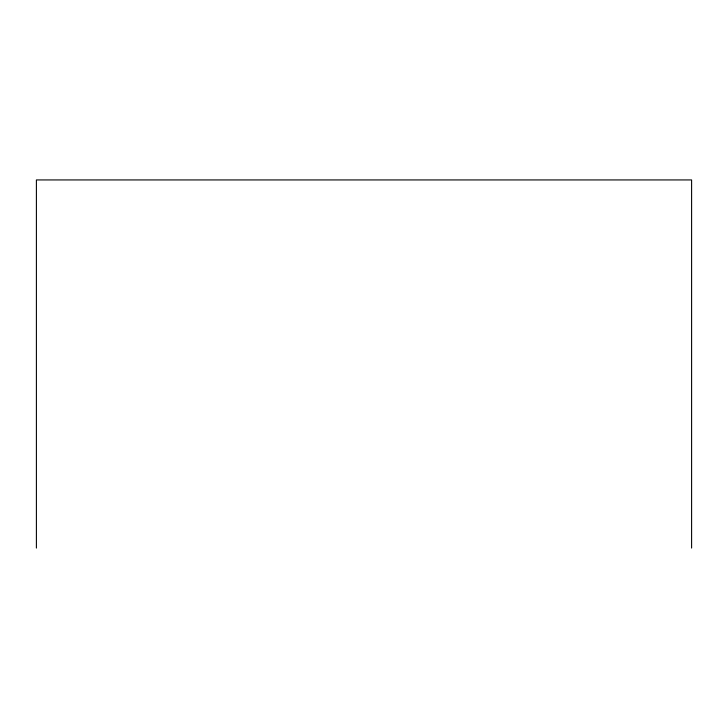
<?xml version="1.0" encoding="UTF-8"?>
<svg xmlns="http://www.w3.org/2000/svg" width="728" height="728" viewBox="0 0 728 728"><rect width="100%" height="100%" fill="white"/><g stroke="black" fill="none" stroke-linecap="round" stroke-linejoin="round"><path stroke-width="1.09" d="M691.6 548.066L691.6 179.934L36.4 179.934L36.4 548.066"/></g></svg>
